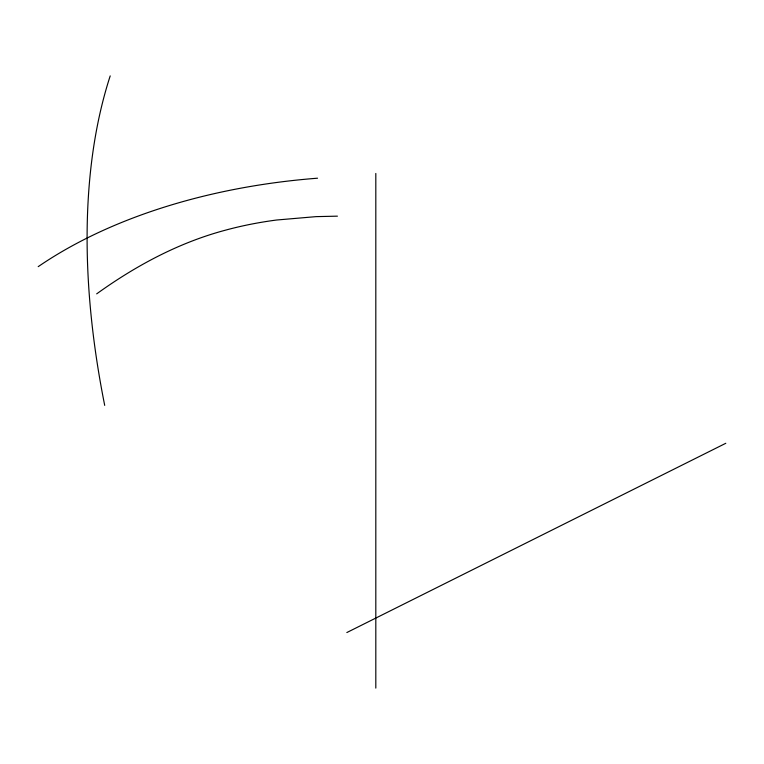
<?xml version="1.0" encoding="UTF-8"?>
<svg xmlns="http://www.w3.org/2000/svg" width="764" height="764" viewBox="0 0 764 764"><rect width="100%" height="100%" fill="white"/><g stroke="black" fill="none" stroke-linecap="round" stroke-linejoin="round"><path stroke-width="1.15" d="M96.675 293.863C135.505 265.92 178.327 242.837 224.712 230.375A249.331 143.947 0 0 1 276.644 220.013L316.095 216.632L337.421 216.155M346.837 632.544L725.8 443.282M375.812 173.457L375.812 688.106M38.2 266.655A441.353 254.813 0 0 1 317.537 178.203M104.706 405.388A686.702 366.815 63.5 0 1 110.207 75.894"/></g></svg>
